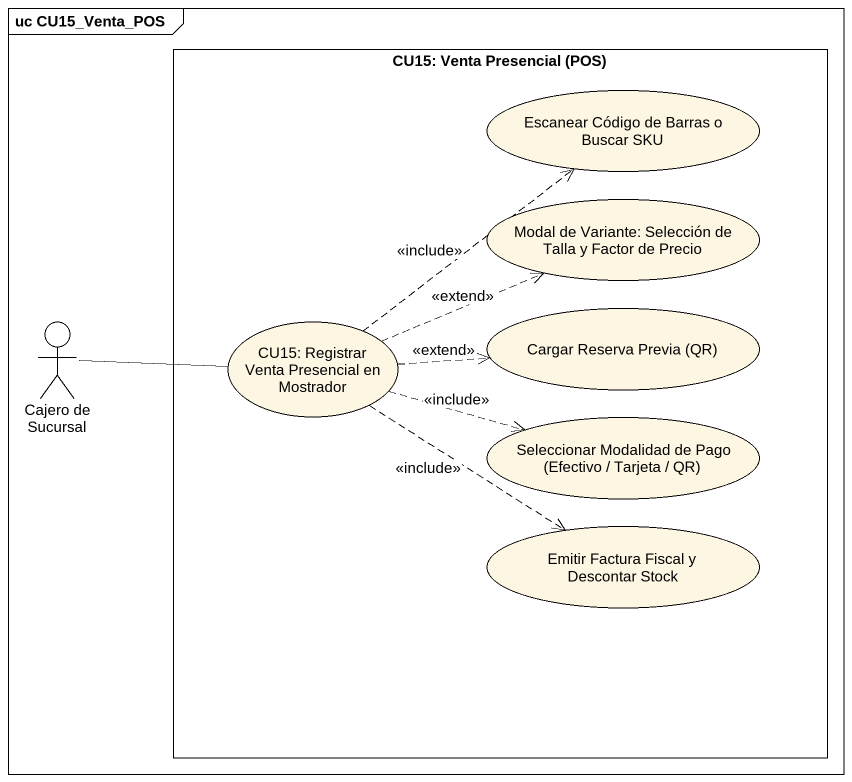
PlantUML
@startuml
mainframe uc CU15_Venta_POS
rectangle "CU15: Venta Presencial (POS)" as CU15_Venta_Presencial_POS {
  usecase "Escanear Código de Barras o Buscar SKU" as Escanear_Código_de_Barras_o
  usecase "Modal de Variante: Selección de Talla y Factor de Precio" as Modal_de_Variante_Selección
  usecase "CU15: Registrar Venta Presencial en Mostrador" as CU15_Registrar_Venta
  usecase "Cargar Reserva Previa (QR)" as Cargar_Reserva_Previa_QR
  usecase "Seleccionar Modalidad de Pago (Efectivo / Tarjeta / QR)" as Seleccionar_Modalidad_de
  usecase "Emitir Factura Fiscal y Descontar Stock" as Emitir_Factura_Fiscal_y
}
actor "Cajero de Sucursal" as Cajero_de_Sucursal
Cajero_de_Sucursal -right- CU15_Registrar_Venta
CU15_Registrar_Venta .up.> Escanear_Código_de_Barras_o : <<include>>
CU15_Registrar_Venta .right.> Modal_de_Variante_Selección : <<extend>>
CU15_Registrar_Venta .right.> Cargar_Reserva_Previa_QR : <<extend>>
CU15_Registrar_Venta .right.> Seleccionar_Modalidad_de : <<include>>
CU15_Registrar_Venta ..> Emitir_Factura_Fiscal_y : <<include>>
@enduml
